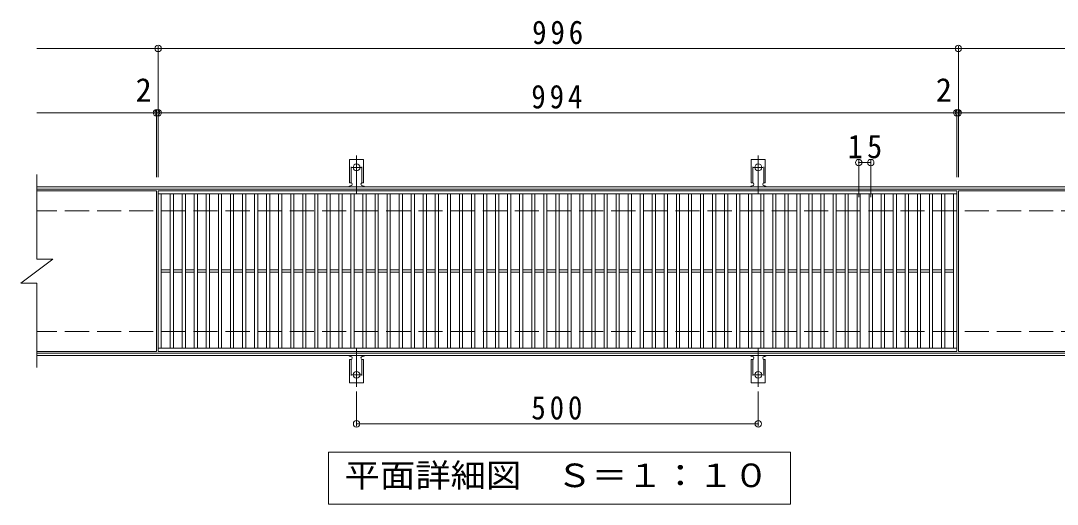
# Model space of a CAD drawing. Units: millimetres on the paper, enlarged 2 times, with parts at other scales. Extents: x -306 to 334, y -274 to 225.
# Drawn here: x -138.2 to 119.8, y 105.2 to 225.5 of the extents above; entities that cross this region are included whole.
import ezdxf
from ezdxf.enums import TextEntityAlignment as Align

# ---------------------------------------------------------------- set-up
doc = ezdxf.new("R2010")
doc.units = ezdxf.units.MM
doc.header["$LTSCALE"] = 2
doc.header["$PDMODE"] = 32
doc.header["$PDSIZE"] = 1.6
for name, pattern in [('CHAIN2', [12, 9, -1, 1, -1]), ('DASHED2', [3, 2, -1]), ('DASHED3', [4, 3, -1])]:
    doc.linetypes.add(name, pattern=pattern)
for name, color, linetype, lineweight in [('C-1', 2, 'Continuous', 9), ('C-2', 3, 'Continuous', 9), ('C-4', 7, 'Continuous', 9), ('C-5', 7, 'Continuous', 9), ('C-A', 3, 'Continuous', 9)]:
    doc.layers.add(name, color=color, linetype=linetype, lineweight=lineweight)
doc.styles.add('ＭＳ ゴシック', font='')
doc.styles.get('ＭＳ ゴシック').set_extended_font_data('MS Gothic')

msp = doc.modelspace()

# ---------------------------------------------------------------- linework, layer by layer
at = {"layer": 'C-1'}
for p, q in [((126.778, 184.162), (-134.222, 184.162)), ((126.778, 183.562), (-134.222, 183.562)), ((126.778, 142.762), (-134.222, 142.762)), ((126.778, 142.162), (-134.222, 142.162))]:
    msp.add_line(p, q, dxfattribs=at)
at = {"layer": 'C-1', "linetype": 'DASHED3'}
for p, q in [((126.778, 178.162), (-134.222, 178.162)), ((126.778, 148.162), (-134.222, 148.162))]:
    msp.add_line(p, q, dxfattribs=at)
at = {"layer": 'C-2'}
for p, q in [((-134.222, 187.162), (-134.222, 166.162)), ((-104.422, 183.162), (-134.222, 183.162)), ((-104.422, 183.162), (-104.422, 143.162)), ((-104.022, 182.362), (94.778, 182.362)), ((-103.221, 143.962), (-103.221, 182.362)), ((-101.021, 143.962), (-101.021, 182.362)), ((-100.222, 143.962), (-100.222, 182.362)), ((-98.022, 143.962), (-98.022, 182.362)), ((-97.222, 143.962), (-97.222, 182.362)), ((-95.021, 143.962), (-95.021, 182.362)), ((-94.221, 143.962), (-94.221, 182.362)), ((-92.022, 143.962), (-92.022, 182.362)), ((-91.222, 143.962), (-91.222, 182.362)), ((-89.022, 143.962), (-89.022, 182.362)), ((-88.222, 143.962), (-88.222, 182.362)), ((-86.021, 143.962), (-86.021, 182.362)), ((-85.221, 143.962), (-85.221, 182.362)), ((-83.022, 143.962), (-83.022, 182.362)), ((-82.222, 143.962), (-82.222, 182.362)), ((-80.021, 143.962), (-80.021, 182.362)), ((-79.221, 143.962), (-79.221, 182.362)), ((-77.021, 143.962), (-77.021, 182.362)), ((-76.222, 143.962), (-76.222, 182.362)), ((-74.022, 143.962), (-74.022, 182.362)), ((-73.222, 143.962), (-73.222, 182.362)), ((-71.021, 143.962), (-71.021, 182.362)), ((-70.221, 143.962), (-70.221, 182.362)), ((-68.022, 143.962), (-68.022, 182.362)), ((-67.222, 143.962), (-67.222, 182.362)), ((-65.022, 143.962), (-65.022, 182.362)), ((-64.222, 143.962), (-64.222, 182.362)), ((-62.021, 143.962), (-62.021, 182.362)), ((-61.221, 143.962), (-61.221, 182.362)), ((-59.021, 143.962), (-59.021, 182.362)), ((-58.222, 143.962), (-58.222, 182.362)), ((-56.022, 143.962), (-56.022, 182.362)), ((-55.221, 143.962), (-55.221, 182.362)), ((-53.021, 143.962), (-53.021, 182.362)), ((-52.221, 143.962), (-52.221, 182.362)), ((-50.022, 143.962), (-50.022, 182.362)), ((-49.222, 143.962), (-49.222, 182.362)), ((-47.021, 143.962), (-47.021, 182.362)), ((-46.221, 143.962), (-46.221, 182.362)), ((-44.021, 143.962), (-44.021, 182.362)), ((-43.222, 143.962), (-43.222, 182.362)), ((-41.022, 143.962), (-41.022, 182.362)), ((-40.222, 143.962), (-40.222, 182.362)), ((-38.021, 143.962), (-38.021, 182.362)), ((-37.221, 143.962), (-37.221, 182.362)), ((-35.021, 143.962), (-35.021, 182.362)), ((-34.221, 143.962), (-34.221, 182.362)), ((-32.021, 143.962), (-32.021, 182.362)), ((-31.222, 143.962), (-31.222, 182.362)), ((-29.021, 143.962), (-29.021, 182.362)), ((-28.221, 143.962), (-28.221, 182.362)), ((-26.021, 143.962), (-26.021, 182.362)), ((-25.222, 143.962), (-25.222, 182.362)), ((-23.021, 143.962), (-23.021, 182.362)), ((-22.221, 143.962), (-22.221, 182.362)), ((-20.021, 143.962), (-20.021, 182.362)), ((-19.221, 143.962), (-19.221, 182.362)), ((-17.022, 143.962), (-17.022, 182.362)), ((-16.222, 143.962), (-16.222, 182.362)), ((-14.021, 143.962), (-14.021, 182.362)), ((-13.221, 143.962), (-13.221, 182.362)), ((-11.021, 143.962), (-11.021, 182.362)), ((-10.221, 143.962), (-10.221, 182.362)), ((-8.022, 143.962), (-8.022, 182.362)), ((-7.221, 143.962), (-7.221, 182.362)), ((-5.021, 143.962), (-5.021, 182.362)), ((-4.221, 143.962), (-4.221, 182.362)), ((-2.021, 143.962), (-2.021, 182.362)), ((-1.222, 143.962), (-1.222, 182.362)), ((0.979, 143.962), (0.979, 182.362)), ((1.779, 143.962), (1.779, 182.362)), ((3.979, 143.962), (3.979, 182.362)), ((4.779, 143.962), (4.779, 182.362)), ((6.978, 143.962), (6.978, 182.362)), ((7.779, 143.962), (7.779, 182.362)), ((9.979, 143.962), (9.979, 182.362)), ((10.779, 143.962), (10.779, 182.362)), ((12.979, 143.962), (12.979, 182.362)), ((13.779, 143.962), (13.779, 182.362)), ((15.979, 143.962), (15.979, 182.362)), ((16.778, 143.962), (16.778, 182.362)), ((18.979, 143.962), (18.979, 182.362)), ((19.779, 143.962), (19.779, 182.362)), ((21.979, 143.962), (21.979, 182.362)), ((22.779, 143.962), (22.779, 182.362)), ((24.979, 143.962), (24.979, 182.362)), ((25.779, 143.962), (25.779, 182.362)), ((27.979, 143.962), (27.979, 182.362)), ((28.779, 143.962), (28.779, 182.362)), ((30.979, 143.962), (30.979, 182.362)), ((31.778, 143.962), (31.778, 182.362)), ((33.979, 143.962), (33.979, 182.362)), ((34.779, 143.962), (34.779, 182.362)), ((36.979, 143.962), (36.979, 182.362)), ((37.779, 143.962), (37.779, 182.362)), ((39.979, 143.962), (39.979, 182.362)), ((40.779, 143.962), (40.779, 182.362)), ((42.979, 143.962), (42.979, 182.362)), ((43.779, 143.962), (43.779, 182.362)), ((45.979, 143.962), (45.979, 182.362)), ((46.778, 143.962), (46.778, 182.362)), ((48.979, 143.962), (48.979, 182.362)), ((49.779, 143.962), (49.779, 182.362)), ((51.979, 143.962), (51.979, 182.362)), ((52.779, 143.962), (52.779, 182.362)), ((54.979, 143.962), (54.979, 182.362)), ((55.779, 143.962), (55.779, 182.362)), ((57.979, 143.962), (57.979, 182.362)), ((58.779, 143.962), (58.779, 182.362)), ((60.979, 143.962), (60.979, 182.362)), ((61.779, 143.962), (61.779, 182.362)), ((63.979, 143.962), (63.979, 182.362)), ((64.779, 143.962), (64.779, 182.362)), ((66.979, 143.962), (66.979, 182.362)), ((67.779, 143.962), (67.779, 182.362)), ((69.979, 143.962), (69.979, 182.362)), ((70.779, 143.962), (70.779, 182.362)), ((72.979, 143.962), (72.979, 182.362)), ((73.779, 143.962), (73.779, 182.362)), ((75.979, 143.962), (75.979, 182.362)), ((76.779, 143.962), (76.779, 182.362)), ((78.979, 143.962), (78.979, 182.362)), ((79.779, 143.962), (79.779, 182.362)), ((81.979, 143.962), (81.979, 182.362)), ((82.779, 143.962), (82.779, 182.362)), ((84.979, 143.962), (84.979, 182.362)), ((85.779, 143.962), (85.779, 182.362)), ((87.979, 143.962), (87.979, 182.362)), ((88.779, 143.962), (88.779, 182.362)), ((90.979, 143.962), (90.979, 182.362)), ((91.779, 143.962), (91.779, 182.362)), ((93.979, 143.962), (93.979, 182.362)), ((94.778, 183.162), (94.778, 143.162)), ((95.178, 183.162), (95.178, 143.162)), ((126.778, 183.162), (95.178, 183.162)), ((-138.221, 160.162), (-130.221, 166.162)), ((-134.222, 166.162), (-130.221, 166.162)), ((-103.221, 163.462), (-101.021, 163.462)), ((-103.221, 162.862), (-101.021, 162.862)), ((-100.222, 163.462), (-98.022, 163.462)), ((-100.222, 162.862), (-98.022, 162.862)), ((-97.221, 163.462), (-95.021, 163.462)), ((-97.221, 162.862), (-95.021, 162.862)), ((-94.221, 163.462), (-92.022, 163.462)), ((-94.221, 162.862), (-92.022, 162.862)), ((-91.222, 163.462), (-89.022, 163.462)), ((-91.222, 162.862), (-89.022, 162.862)), ((-88.221, 163.462), (-86.021, 163.462)), ((-88.221, 162.862), (-86.021, 162.862)), ((-85.221, 163.462), (-83.022, 163.462)), ((-85.221, 162.862), (-83.022, 162.862)), ((-82.221, 163.462), (-80.021, 163.462)), ((-82.221, 162.862), (-80.021, 162.862)), ((-79.221, 163.462), (-77.021, 163.462)), ((-79.221, 162.862), (-77.021, 162.862)), ((-76.222, 163.462), (-74.022, 163.462)), ((-76.222, 162.862), (-74.022, 162.862)), ((-73.221, 163.462), (-71.021, 163.462)), ((-73.221, 162.862), (-71.021, 162.862)), ((-70.221, 163.462), (-68.022, 163.462)), ((-70.221, 162.862), (-68.022, 162.862)), ((-67.222, 163.462), (-65.022, 163.462)), ((-67.222, 162.862), (-65.022, 162.862)), ((-64.221, 163.462), (-62.021, 163.462)), ((-64.221, 162.862), (-62.021, 162.862)), ((-61.221, 163.462), (-59.021, 163.462)), ((-61.221, 162.862), (-59.021, 162.862)), ((-58.221, 163.462), (-56.022, 163.462)), ((-58.221, 162.862), (-56.022, 162.862)), ((-55.221, 163.462), (-53.021, 163.462)), ((-55.221, 162.862), (-53.021, 162.862)), ((-52.221, 163.462), (-50.022, 163.462)), ((-52.221, 162.862), (-50.022, 162.862)), ((-49.221, 163.462), (-47.021, 163.462)), ((-49.221, 162.862), (-47.021, 162.862)), ((-46.221, 163.462), (-44.021, 163.462)), ((-46.221, 162.862), (-44.021, 162.862)), ((-43.222, 163.462), (-41.022, 163.462)), ((-43.222, 162.862), (-41.022, 162.862)), ((-40.221, 163.462), (-38.021, 163.462)), ((-40.221, 162.862), (-38.021, 162.862)), ((-37.221, 163.462), (-35.021, 163.462)), ((-37.221, 162.862), (-35.021, 162.862)), ((-34.221, 163.462), (-32.021, 163.462)), ((-34.221, 162.862), (-32.021, 162.862)), ((-31.221, 163.462), (-29.021, 163.462)), ((-31.221, 162.862), (-29.021, 162.862)), ((-28.221, 163.462), (-26.021, 163.462)), ((-28.221, 162.862), (-26.021, 162.862)), ((-25.221, 163.462), (-23.021, 163.462)), ((-25.221, 162.862), (-23.021, 162.862)), ((-22.221, 163.462), (-20.021, 163.462)), ((-22.221, 162.862), (-20.021, 162.862)), ((-19.221, 163.462), (-17.022, 163.462)), ((-19.221, 162.862), (-17.022, 162.862)), ((-16.221, 163.462), (-14.021, 163.462)), ((-16.221, 162.862), (-14.021, 162.862)), ((-13.221, 163.462), (-11.021, 163.462)), ((-13.221, 162.862), (-11.021, 162.862)), ((-10.221, 163.462), (-8.022, 163.462)), ((-10.221, 162.862), (-8.022, 162.862)), ((-7.221, 163.462), (-5.021, 163.462)), ((-7.221, 162.862), (-5.021, 162.862)), ((-4.221, 163.462), (-2.021, 163.462)), ((-4.221, 162.862), (-2.021, 162.862)), ((-1.221, 163.462), (0.979, 163.462)), ((-1.221, 162.862), (0.979, 162.862)), ((1.779, 163.462), (3.979, 163.462)), ((1.779, 162.862), (3.979, 162.862)), ((4.779, 163.462), (6.978, 163.462)), ((4.779, 162.862), (6.978, 162.862)), ((7.779, 163.462), (9.979, 163.462)), ((7.779, 162.862), (9.979, 162.862)), ((10.779, 163.462), (12.979, 163.462)), ((10.779, 162.862), (12.979, 162.862)), ((13.779, 163.462), (15.979, 163.462)), ((13.779, 162.862), (15.979, 162.862)), ((16.779, 163.462), (18.979, 163.462)), ((16.779, 162.862), (18.979, 162.862)), ((19.779, 163.462), (21.979, 163.462)), ((19.779, 162.862), (21.979, 162.862)), ((22.779, 163.462), (24.979, 163.462)), ((22.779, 162.862), (24.979, 162.862)), ((25.779, 163.462), (27.979, 163.462)), ((25.779, 162.862), (27.979, 162.862)), ((28.779, 163.462), (30.979, 163.462)), ((28.779, 162.862), (30.979, 162.862)), ((31.779, 163.462), (33.979, 163.462)), ((31.779, 162.862), (33.979, 162.862)), ((34.779, 163.462), (36.979, 163.462)), ((34.779, 162.862), (36.979, 162.862)), ((37.779, 163.462), (39.979, 163.462)), ((37.779, 162.862), (39.979, 162.862)), ((40.779, 163.462), (42.979, 163.462)), ((40.779, 162.862), (42.979, 162.862)), ((43.779, 163.462), (45.979, 163.462)), ((43.779, 162.862), (45.979, 162.862)), ((46.779, 163.462), (48.979, 163.462)), ((46.779, 162.862), (48.979, 162.862)), ((49.779, 163.462), (51.979, 163.462)), ((49.779, 162.862), (51.979, 162.862)), ((52.779, 163.462), (54.979, 163.462)), ((52.779, 162.862), (54.979, 162.862)), ((55.779, 163.462), (57.979, 163.462)), ((55.779, 162.862), (57.979, 162.862)), ((58.779, 163.462), (60.979, 163.462)), ((58.779, 162.862), (60.979, 162.862)), ((61.779, 163.462), (63.979, 163.462)), ((61.779, 162.862), (63.979, 162.862)), ((64.779, 163.462), (66.979, 163.462)), ((64.779, 162.862), (66.979, 162.862)), ((67.779, 163.462), (69.979, 163.462)), ((67.779, 162.862), (69.979, 162.862)), ((70.779, 163.462), (72.979, 163.462)), ((70.779, 162.862), (72.979, 162.862)), ((73.779, 163.462), (75.979, 163.462)), ((73.779, 162.862), (75.979, 162.862)), ((76.779, 163.462), (78.979, 163.462)), ((76.779, 162.862), (78.979, 162.862)), ((79.779, 163.462), (81.979, 163.462)), ((79.779, 162.862), (81.979, 162.862)), ((82.779, 163.462), (84.979, 163.462)), ((82.779, 162.862), (84.979, 162.862)), ((85.779, 163.462), (87.979, 163.462)), ((85.779, 162.862), (87.979, 162.862)), ((88.779, 163.462), (90.979, 163.462)), ((88.779, 162.862), (90.979, 162.862)), ((91.779, 163.462), (93.979, 163.462)), ((91.779, 162.862), (93.979, 162.862)), ((-138.221, 160.162), (-134.222, 160.162)), ((-134.222, 160.162), (-134.222, 139.162)), ((-104.422, 143.162), (-134.222, 143.162)), ((94.778, 143.962), (-104.022, 143.962)), ((94.778, 143.162), (-104.022, 143.162)), ((126.778, 143.162), (95.178, 143.162))]:
    msp.add_line(p, q, dxfattribs=at)
msp.add_lwpolyline([(-104.022, 143.162), (-104.022, 183.162), (94.778, 183.162)], dxfattribs=at)
at = {"layer": 'C-4'}
for p, q in [((-134.222, 218.562), (126.778, 218.562)), ((-104.022, 186.562), (-104.022, 219.162)), ((95.178, 186.562), (95.178, 219.162)), ((-134.222, 202.562), (126.778, 202.562)), ((-104.422, 186.562), (-104.422, 203.162)), ((94.778, 186.562), (94.778, 203.162)), ((70.379, 181.562), (70.379, 190.762)), ((70.379, 190.162), (73.379, 190.162)), ((73.379, 181.562), (73.379, 190.762)), ((-54.622, 133.218), (-54.622, 124.562)), ((45.378, 133.218), (45.378, 124.562)), ((-54.622, 125.162), (45.378, 125.162))]:
    msp.add_line(p, q, dxfattribs=at)
for p in [(-104.022, 218.562), (95.178, 218.562), (-104.422, 202.562), (-104.022, 202.562), (94.778, 202.562), (95.178, 202.562), (70.379, 190.162), (73.379, 190.162), (-54.622, 125.162), (45.378, 125.162)]:
    msp.add_point(p, dxfattribs=at)
at = {"layer": 'C-5'}
msp.add_lwpolyline([(-61.622, 105.162), (-61.622, 118.162), (53.378, 118.162), (53.378, 105.162)], close=True, dxfattribs=at)
at = {"layer": 'C-A'}
for p, q in [((-56.372, 185.162), (-56.372, 190.962)), ((-52.872, 190.962), (-56.372, 190.962)), ((-52.872, 185.162), (-52.872, 190.962)), ((43.628, 185.162), (43.628, 190.962)), ((47.128, 190.962), (43.628, 190.962)), ((47.128, 185.162), (47.128, 190.962)), ((-56.372, 185.162), (-56.122, 185.162)), ((-56.222, 184.362), (-56.122, 184.362)), ((-52.872, 185.162), (-53.122, 185.162)), ((-53.122, 184.362), (-53.02, 184.362)), ((43.628, 185.162), (43.878, 185.162)), ((43.778, 184.362), (43.878, 184.362)), ((47.128, 185.162), (46.878, 185.162)), ((46.878, 184.362), (46.98, 184.362)), ((-56.222, 141.962), (-56.122, 141.962)), ((-53.122, 141.962), (-53.02, 141.962)), ((43.778, 141.962), (43.878, 141.962)), ((46.878, 141.962), (46.98, 141.962)), ((-56.372, 141.162), (-56.122, 141.162)), ((-56.372, 141.162), (-56.372, 135.362)), ((-52.872, 141.162), (-53.122, 141.162)), ((-52.872, 141.162), (-52.872, 135.362)), ((43.628, 141.162), (43.878, 141.162)), ((43.628, 141.162), (43.628, 135.362)), ((47.128, 141.162), (46.878, 141.162)), ((47.128, 141.162), (47.128, 135.362)), ((-52.872, 135.362), (-56.372, 135.362)), ((47.128, 135.362), (43.628, 135.362))]:
    msp.add_line(p, q, dxfattribs=at)
at = {"layer": 'C-A', "linetype": 'DASHED2'}
for p, q in [((-55.972, 185.133), (-55.972, 190.962)), ((-53.272, 185.133), (-53.272, 190.962)), ((44.028, 185.133), (44.028, 190.962)), ((46.728, 185.133), (46.728, 190.962)), ((-55.972, 141.191), (-55.972, 135.362)), ((-53.272, 141.191), (-53.272, 135.362)), ((44.028, 141.191), (44.028, 135.362)), ((46.728, 141.191), (46.728, 135.362))]:
    msp.add_line(p, q, dxfattribs=at)
at = {"layer": 'C-A', "color": 7, "linetype": 'CHAIN2'}
for p, q in [((-54.622, 182.468), (-54.622, 191.948)), ((45.378, 182.468), (45.378, 191.948)), ((-55.777, 188.962), (-53.466, 188.962)), ((44.223, 188.962), (46.534, 188.962)), ((-54.622, 143.856), (-54.622, 134.375)), ((45.378, 143.856), (45.378, 134.375)), ((-55.777, 137.362), (-53.466, 137.362)), ((44.223, 137.362), (46.534, 137.362))]:
    msp.add_line(p, q, dxfattribs=at)
at = {"layer": 'C-A'}
for centre in [(-54.622, 188.962), (45.378, 188.962), (-54.622, 137.362), (45.378, 137.362)]:
    msp.add_circle(centre, 0.85, dxfattribs=at)
for centre, start, end in [((-56.222, 183.962), 90.27596, 150.00047), ((-56.122, 184.762), 270, 90), ((-53.122, 184.762), 90, 269.8667), ((-53.022, 183.962), 29.99927, 89.75836), ((43.778, 183.962), 90.27596, 150.00047), ((43.878, 184.762), 270, 90), ((46.878, 184.762), 90, 269.8667), ((46.978, 183.962), 29.99927, 89.75836), ((-56.222, 142.362), 209.99951, 269.72403), ((-56.122, 141.562), 270, 90), ((-53.122, 141.562), 90.13329, 270), ((-53.022, 142.362), 270.24162, 330.00072), ((43.778, 142.362), 209.99951, 269.72403), ((43.878, 141.562), 270, 90), ((46.878, 141.562), 90.13329, 270), ((46.978, 142.362), 270.24162, 330.00072)]:
    msp.add_arc(centre, 0.4, start, end, dxfattribs=at)

# ---------------------------------------------------------------- texts
at = {"layer": 'C-4', "color": 2, "style": 'ＭＳ ゴシック'}
for p in [(-109.614, 203.562), (89.586, 203.562)]:
    msp.add_text('2', height=5.865, dxfattribs=at).set_placement(p, align=Align.BOTTOM_LEFT)
at = {"layer": 'C-4', "color": 2, "char_height": 5.865, "attachment_point": 7, "style": 'ＭＳ ゴシック'}
for s, insert in [('\\T1.27;\\W0.9;996', (-10.922, 219.562)), ('\\T1.27;\\W0.9;994', (-11.122, 203.562)), ('\\T1.27;\\W0.95;15', (67.629, 191.162)), ('\\T1.27;\\W0.9;500', (-11.122, 126.162))]:
    msp.add_mtext(s, dxfattribs=dict(at, insert=insert))
at = {"layer": 'C-5', "color": 2, "style": 'ＭＳ ゴシック', "width": 1.1}
msp.add_text('平面詳細図\u3000Ｓ＝１：１０', height=5.865, dxfattribs=at).set_placement((-57.622, 107.662), align=Align.BOTTOM_LEFT)

doc.saveas('drawing.dxf')
